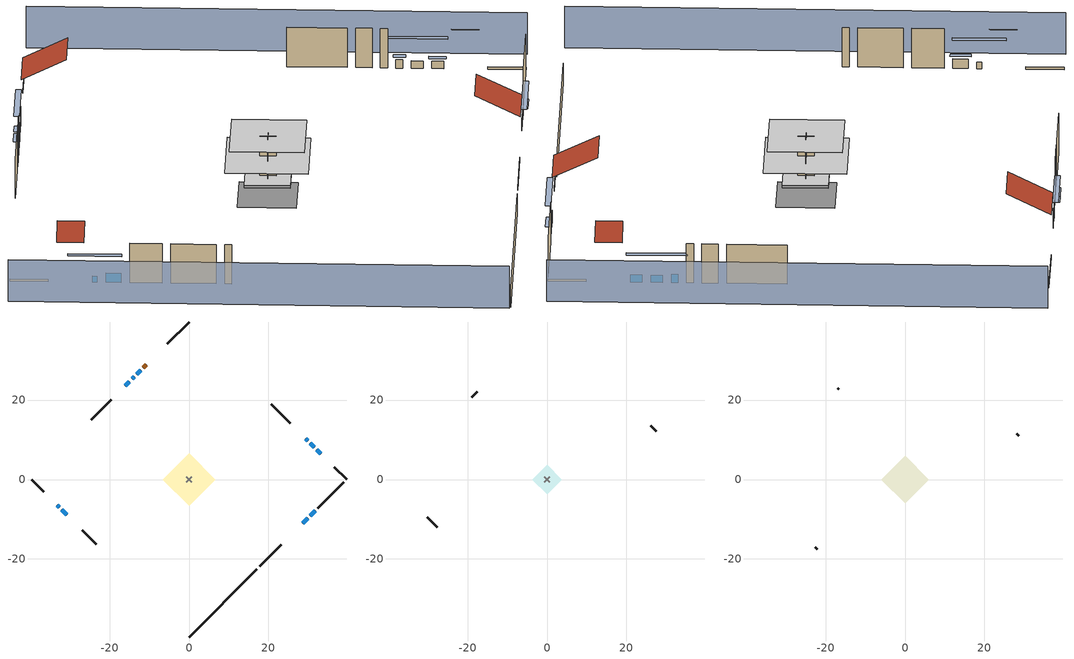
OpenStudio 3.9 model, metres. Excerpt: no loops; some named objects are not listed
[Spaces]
conditioned space 1
 floor to garage 1 (Floor1 construction): -3.66,0 0,3.66 3.66,0 0,-3.66 z0.3
 floor foundation (Slab2 construction): -4.67,0 0,4.67 4.67,0 0,-4.67 z-2.13
 floor adiabatic (AdiabaticFloorConstruction): -6.61,0 0,6.61 6.61,0 0,-6.61 z2.74
 wall outside (Wall3 construction): 32.48,-7.18 39,-0.66 z0.3:5.18
 wall outside (Wall4 construction): -26.92,-12.74 -23.3,-16.36 z0.3:5.18
 wall outside (Wall7 construction): -19.56,20.1 -24.64,15.02 z0.3:5.18
 wall outside (Wall8 construction): 25.52,14.14 20.72,18.94 z0.3:5.18
 wall outside (RimJoist1 construction): 17.77,-21.89 23.29,-16.37 z0.3:0.61
 wall outside (RimJoist2 construction): -39.66,0 -36.6,-3.06 z0.3:0.61
 wall outside (RimJoist3 construction): 0,39.66 -5.52,34.14 z0.3:0.61
 wall outside (RimJoist4 construction): 39.66,0 36.6,3.06 z0.3:0.61
 wall outside (AdiabaticWallConstruction): 28.59,-11.07 29.88,-9.78 / 30.54,-9.12 31.83,-7.83 z0.3:1.52; -33.13,-6.53 -32.72,-6.94 z0.3:1.07; -32.06,-7.6 -30.82,-8.84 z0.3:1.46; -12.13,27.53 -13.11,26.55 / 31.51,8.15 30.56,9.1 / 33.13,6.54 32.17,7.49 z0.3:1.22; -13.77,25.89 -14.34,25.33 z0.3:1.37; -14.99,24.67 -16.06,23.6 z0.3:1.31; 29.9,9.76 29.35,10.31 z0.3:1.34
 wall outside (AdiabaticWallConstruction 1): -10.82,28.84 -11.47,28.19 z0.3:2.34
 wall to garage 1 (Wall5 construction): 0.65,0.65 -0.65,-0.65 z0.3:5.18
 wall to garage 1 (Wall6 construction): -0.65,0.65 0.65,-0.65 z0.3:5.18
 wall foundation (FoundationWall1 construction): 0,-39.66 17.11,-22.55 z-2.13:0.3
 window (WindowConstruction): 28.59,-11.07 29.88,-9.78 z0.3:1.52
 window (WindowConstruction 1): 30.54,-9.12 31.83,-7.83 z0.3:1.52
 window (WindowConstruction 2): -33.13,-6.54 -32.72,-6.94 z0.3:1.07
 window (WindowConstruction 3): -32.06,-7.6 -30.82,-8.84 z0.3:1.46
 window (WindowConstruction 4): -12.13,27.53 -13.11,26.55 z0.3:1.22
 window (WindowConstruction 5): -13.77,25.89 -14.33,25.33 z0.3:1.37
 window (WindowConstruction 6): -14.99,24.67 -16.06,23.6 z0.3:1.31
 window (WindowConstruction 7): 31.51,8.15 30.56,9.1 z0.3:1.22
 window (WindowConstruction 8): 29.9,9.76 29.36,10.31 z0.3:1.34
 window (WindowConstruction 9): 33.13,6.54 32.17,7.49 z0.3:1.22
 door (Door): -10.82,28.84 -11.47,28.19 z0.3:2.34
 ceiling adiabatic (AdiabaticFloorConstruction): 0,-6.61 6.61,0 0,6.61 -6.61,0 z2.74
garage 1
 floor foundation (Slab1 construction): -3.66,0 0,3.66 3.66,0 0,-3.66 z0
 wall outside (Wall1 construction): -30.16,-9.5 -27.58,-12.08 z0.3:5.18
 wall outside (Wall2 construction): -17.61,22.05 -18.91,20.76 z0.3:5.18
 wall outside (Wall12 construction): 27.47,12.19 26.17,13.49 z0.3:5.18
attic - vented 1
 floor to conditioned space 1 (Floor2 construction Reversed): -5.93,0 0,5.93 5.93,0 0,-5.93 z5.18
 wall outside (Wall9 construction): -22.64,-17.02 -22.07,-17.59 z0.3:5.18
 wall outside (Wall10 construction): 28.7,10.96 28.12,11.54 z0.3:5.18
 wall outside (Wall11 construction): -16.71,22.95 -16.96,22.71 z0.3:5.18
 roof outside (Roof1 construction): 27.94,-11.72,5.18 24.37,-8.15,7.71 20.37,-12.15,7.71 23.94,-15.72,5.18
 roof outside (Roof2 construction): -33.78,-5.88,5.18 -31.85,-3.95,6.55 -34.01,-1.78,6.55 -35.94,-3.72,5.18
 roof outside (Roof3 construction): 33.78,5.88,5.18 31.85,3.95,6.55 34.01,1.78,6.55 35.94,3.72,5.18
 roof outside (Roof4 construction): -10.17,29.49,5.18 -6.6,25.92,7.71 -2.6,29.92,7.71 -6.17,33.49,5.18
shading: 42.89,3.23 3.23,42.89 / -42.89,-3.23 -3.23,-42.89 z0:5.18; 31.82,-7.84 26.65,-13.01 27.09,-13.44 32.25,-8.27 z4.27; 32.04,-7.62 30.32,-9.34 30.75,-9.77 32.47,-8.05 z1.83; -30.78,-8.88 -35.06,-4.6 -35.5,-5.03 -31.21,-9.31 z3.81; -30.61,-9.06 -32.28,-7.38 -32.71,-7.81 -31.04,-9.49 z1.77; -15.05,24.61 -10.19,29.47 -10.62,29.9 -15.48,25.04 z3.96; -14.55,25.11 -13.55,26.11 -13.98,26.54 -14.98,25.54 z1.68; -16.27,23.39 -14.78,24.88 -15.21,25.32 -16.7,23.82 z1.62; 28.62,11.04 33.45,6.21 33.88,6.64 29.05,11.47 z3.96; 29.14,10.52 30.12,9.55 30.55,9.98 29.57,10.95 z1.65; 31.95,7.71 33.34,6.32 33.77,6.75 32.39,8.14 z1.52
[Site]
Portland Intl Arpt_OR: Latitude {deg}=45.59; Longitude {deg}=-122.6; Time Zone {hr}=-8; Elevation {m}=33; Terrain=Suburbs; Keep Site Location Information=Yes
[Site:GroundTemperature:Shallow]
10.2558, 8.96328, 8.85977, 9.47314, 11.9355, 14.3863, 16.5111, 17.8571, 17.9714, 16.8767, 14.8061, 12.4304
[Site:WaterMainsTemperature]
Calculation Method=Schedule; Temperature Schedule=mains temperature schedule
[Building]
Building 1
[Material] Roughness=Rough
Name | Thickness {m} | Conductivity {W/m-K} | Density {kg/m3} | Specific Heat {J/kg-K} | Thermal Absorptance | Solar Absorptance | Visible Absorptance
asphalt or fiberglass shingles | 0.00635 | 0.162714 | 1121.4 | 1465.45 | 0.9 | 0.85 | 0.85
roof rigid ins | 0.00281632 | 0.029427 | 32.04 | 1214.23 | 0.9 | 0.7 | 0.7
osb sheathing 0.5 in. | 0.0127 | 0.115458 | 512.64 | 1214.23 | 0.9 | 0.6 | 0.6
wood siding | 0.0254 | 0.102417 | 544.68 | 1172.36 | 0.9 | 0.85 | 0.85
osb sheathing 0.5 in. 1 | 0.0127 | 0.115458 | 512.64 | 1214.23 | 0.9 | 0.7 | 0.7
wall stud and cavity | 0.1397 | 0.727959 | 139.0536 | 1170.24 | 0.9 | 0.6 | 0.6
wall stud and cavity 1 | 0.1397 | 0.550994 | 139.0536 | 1170.24 | 0.9 | 0.7 | 0.7
gypsum board | 0.0127 | 0.160291 | 801 | 837.4 | 0.9 | 0.6 | 0.6
osb sheathing 0.5 in. 2; osb sheathing 0.5 in. 3 | 0.0127 | 0.115458 | 512.64 | 1214.23
wall stud and cavity 2 | 0.1397 | 0.335416 | 139.0536 | 1170.24 | 0.9 | 0.7 | 0.7
rim joist stud and cavity | 0.0508 | 0.178688 | 50.32683 | 1063.81 | 0.9 | 0.6 | 0.6
floor stud and cavity | 0.1397 | 0.923637 | 92.3553 | 1139.71 | 0.9 | 0.7 | 0.7
osb sheathing 0.75 in. | 0.01905 | 0.115458 | 512.64 | 1214.23 | 0.9 | 0.7 | 0.7
floor covering | 0.0127 | 0.0433444 | 54.468 | 1339.84 | 0.9 | 0.6 | 0.6
ceiling stud and cavity | 0.1397 | 0.118061 | 65.682 | 1177.47 | 0.9 | 0.7 | 0.7
concrete 4.0 in. | 0.1016 | 1.803125 | 2242.8 | 837.4 | 0.9 | 0.7 | 0.7
concrete 8.0 in. | 0.2032 | 1.803125 | 2242.8 | 837.4 | 0.9 | 0.7 | 0.7
gypsum board 1 | 0.0127 | 0.160291 | 801 | 837.4 | 0.9 | 0.7 | 0.7
floor covering 1 | 0.0127 | 0.0450781 | 54.468 | 1339.84 | 0.9 | 0.9 | 0.9
wood siding 1; wood siding 2 | 0.0254 | 0.102417 | 544.68 | 1172.36
wall rigid ins; floor rigid ins | 0.512978 | 0.029427 | 32.04 | 1214.23 | 0.9 | 0.7 | 0.7
wall stud and cavity 3 | 0.0889 | 0.380278 | 52.3479 | 1209.89 | 0.9 | 0.7 | 0.7
door material | 0.04445 | 0.0612267 | 512.64 | 1214.23 | 0.9 | 0.7 | 0.7
floor stud and cavity 1 | 0.1397 | 1.75129 | 37.0049 | 1207.88 | 0.9 | 0.7 | 0.7
wall stud and cavity 4 | 0.0889 | 0.391764 | 83.0341 | 1211.67 | 0.9 | 0.7 | 0.7
furniture material conditioned space 1; furniture material garage 1 | 0.1524 | 0.115458 | 640.8 | 1214.23 | 0.9 | 0.6 | 0.6
[Construction]
Roof1 construction; Roof2 construction; Roof3 construction; Roof4 construction: asphalt or fiberglass shingles, roof rigid ins, osb sheathing 0.5 in.
Wall1 construction; Wall2 construction: wood siding, osb sheathing 0.5 in. 1, wall stud and cavity
Wall3 construction; Wall4 construction: wood siding, osb sheathing 0.5 in. 1, wall stud and cavity 1, gypsum board
Wall5 construction: osb sheathing 0.5 in. 2, wall stud and cavity 2, gypsum board
Wall6 construction: osb sheathing 0.5 in. 3, wall stud and cavity 2, gypsum board
Wall7 construction; Wall8 construction: wood siding, osb sheathing 0.5 in. 3, wall stud and cavity 1, gypsum board
Wall9 construction; Wall10 construction; Wall11 construction; Wall12 construction: wood siding, osb sheathing 0.5 in. 3, wall stud and cavity
RimJoist1 construction; RimJoist2 construction; RimJoist3 construction; RimJoist4 construction: wood siding, rim joist stud and cavity
Floor1 construction: floor stud and cavity, osb sheathing 0.75 in., floor covering
Floor2 construction Reversed: gypsum board, ceiling stud and cavity
Slab1 construction: concrete 4.0 in.
FoundationWall1 construction: concrete 8.0 in., gypsum board 1
Slab2 construction: concrete 4.0 in., floor covering 1
WindowConstruction; WindowConstruction 1; WindowConstruction 2; WindowConstruction 3; WindowConstruction 4; WindowConstruction 5; WindowConstruction 6; WindowConstruction 7; WindowConstruction 8; WindowConstruction 9: WindowMaterial
AdiabaticWallConstruction: wood siding 1, wall rigid ins, wall stud and cavity 3, gypsum board
Door: door material
AdiabaticWallConstruction 1: wood siding 2, wall rigid ins, wall stud and cavity 3, gypsum board
AdiabaticFloorConstruction: floor stud and cavity 1, floor rigid ins, osb sheathing 0.75 in., floor covering
PartitionWallConstruction: gypsum board, wall stud and cavity 4, gypsum board
furniture construction conditioned space 1: furniture material conditioned space 1
furniture construction garage 1: furniture material garage 1
[WindowMaterial:SimpleGlazingSystem]
WindowMaterial: U-Factor {W/m2-K}=2.78222; Solar Heat Gain Coefficient=0.56
[ThermalZone] Multiplier=1; Use Ideal Air Loads=No
Name | Volume {m3} | Thermostat
conditioned space | 384.656 | conditioned space temperature setpoint
attic - vented | 44.0466
garage | 65.242
[Sizing:Zone] Zone Cooling Design Supply Air Temperature Input Method=SupplyAirTemperature; Zone Cooling Design Supply Air Temperature {C}=14; Zone Cooling Design Supply Air Temperature Difference {deltaC}=11.11; Zone Heating Design Supply Air Temperature Input Method=SupplyAirTemperature; Zone Heating Design Supply Air Temperature {C}=40; Zone Heating Design Supply Air Temperature Difference {deltaC}=11.11; Zone Cooling Design Supply Air Humidity Ratio {kg-H2O/kg-air}=0.0085; Zone Heating Design Supply Air Humidity Ratio {kg-H2O/kg-air}=0.008; Cooling Design Air Flow Method=DesignDay; Heating Design Air Flow Method=DesignDay; Account for Dedicated Outdoor Air System=No; Dedicated Outdoor Air System Control Strategy=NeutralSupplyAir; Dedicated Outdoor Air Low Setpoint Temperature for Design {C}=autosize; Dedicated Outdoor Air High Setpoint Temperature for Design {C}=autosize; Zone Load Sizing Method=Sensible Load Only No Latent Load; Zone Latent Cooling Design Supply Air Humidity Ratio Input Method=HumidityRatioDifference; Zone Cooling Design Supply Air Humidity Ratio Difference {kgWater/kgDryAir}=0.005; Zone Latent Heating Design Supply Air Humidity Ratio Input Method=HumidityRatioDifference; Zone Humidification Design Supply Air Humidity Ratio Difference {kgWater/kgDryAir}=0.005; Sizing Option=Coincident
attic - vented; garage
[Space]
Name | Thermal Zone | Volume {m3}
conditioned space 1 | conditioned space | 384.656
attic - vented 1 | attic - vented | 44.0466
garage 1 | garage | 65.242
[ThermostatSetpoint:DualSetpoint]
conditioned space temperature setpoint: Heating Setpoint Temperature Schedule=heating setpoint; Cooling Setpoint Temperature Schedule=cooling setpoint; Temperature Difference Between Cutout And Setpoint {deltaC}=0
[Foundation:Kiva] Wall Depth Below Slab {m}=0.2032
Name | Initial Indoor Air Temperature {C} | Wall Height Above Grade {m}
Foundation Kiva 1 | 13.4258 | 0.1016
Foundation Kiva 2 | 20.5556 | 0.3048
[Foundation:Kiva:Settings]
Soil Conductivity {W/m-K}=1.9041; Soil Density {kg/m3}=1842.3; Soil Specific Heat {J/kg-K}=418.7; Ground Solar Absorptivity=0.9; Ground Thermal Absorptivity=0.9; Ground Surface Roughness {m}=0.03; Far-Field Width {m}=40; Deep-Ground Boundary Condition=ZeroFlux; Deep-Ground Depth {m}=40; Minimum Cell Dimension {m}=0.2; Maximum Cell Growth Coefficient=3; Simulation Timestep=Timestep
[SurfaceProperty:ExposedFoundationPerimeter] Exposed Perimeter Calculation Method=TotalExposedPerimeter
Name | Total Exposed Perimeter {m}
Slab1 | 14.6304
Slab2 | 24.20112
[SurfaceProperty:IncidentSolarMultiplier] Incident Solar Multiplier=1; Incident Solar Multiplier Schedule=trans schedule winter=0.85 summer=0.7
Window1; Window2; Window3; Window4; Window5; Window6; Window7; Window8; Window9; Window10
[InternalMass:Definition] Design Level Calculation Method=SurfaceArea
Name | Construction | Surface Area {m2}
partition wall mass | PartitionWallConstruction | 157.749
furniture mass conditioned space 1 | furniture construction conditioned space 1 | 63.09974
furniture mass garage 1 | furniture construction garage 1 | 2.67561
[InternalMass] Multiplier=1
Name | Internal Mass Definition | Space or SpaceType
partition wall mass | partition wall mass | conditioned space 1
furniture mass conditioned space 1 | furniture mass conditioned space 1 | conditioned space 1
furniture mass garage 1 | furniture mass garage 1 | garage 1
[Fan:SystemModel]
central ac and furnace supply fan: Availability Schedule=Always On Discrete; Design Maximum Air Flow Rate {m3/s}=0.496489; Speed Control Method=Discrete; Electric Power Minimum Flow Rate Fraction=0.2; Design Pressure Rise {Pa}=500; Motor Efficiency=1; Motor In Air Stream Fraction=1; Design Electric Power Consumption {W}=autosize; Design Power Sizing Method=PowerPerFlow; Electric Power Per Unit Flow Rate {W/(m3/s)}=794.58; Electric Power Per Unit Flow Rate Per Unit Pressure {W-s/m3-Pa}=1.66667; Fan Total Efficiency=0.7; Motor Loss Radiative Fraction=0; Speed Flow Fraction 1=0.85076; Speed Electric Power Fraction 1=0.61577; Speed Flow Fraction 2=1; Speed Electric Power Fraction 2=1
[EnergyManagementSystem:Sensor]
Name | Output Variable or Output Meter Index Key | Output Variable or Output Meter
central_ac_and_furnace_supply_fan_s; central_ac_and_furnace_supply_fan_s_1 | central ac and furnace supply fan | Fan Electricity Energy
water_heater_T_set | water heater setpoint | Schedule Value
fridge_tin_s_1 | garage | Zone Mean Air Temperature
out_pb_s |  | Site Outdoor Air Barometric Pressure
out_wt_s |  | Site Outdoor Air Humidity Ratio
site_vw_s |  | Site Wind Speed
cool_season | cooling season schedule | Schedule Value
central_ac_and_furnace_airloop_Fan_RTF_s | central ac and furnace supply fan | Fan Runtime Fraction Speed 1
central_ac_and_furnace_airloop_Fan_RTF_s_1 | central ac and furnace supply fan | Fan Runtime Fraction Speed 2
natural_vent_s | natural vent schedule | Schedule Value
htg_sp_s | heating setpoint | Schedule Value
clg_sp_s | cooling setpoint | Schedule Value
mech_vent_range_fan_0_sch_s | mech vent range fan 0 schedule | Schedule Value
mech_vent_bath_fan_0_sch_s | mech vent bath fan 0 schedule | Schedule Value
clothes_dryer_exhaust_0_sch_s | clothes_dryer | Schedule Value
htg_load_cond |  | Heating:EnergyTransfer:Zone:CONDITIONED SPACE
clg_load_cond |  | Cooling:EnergyTransfer:Zone:CONDITIONED SPACE
s_conv | Floor1 | Surface Inside Face Convection Heat Gain Energy
s_ig | Floor1 | Surface Inside Face Internal Gains Radiation Heat Gain Energy
s_sol | Floor1 | Surface Inside Face Solar Radiation Heat Gain Energy
s_lgt | Floor1 | Surface Inside Face Lights Radiation Heat Gain Energy
s_surf | Floor1 | Surface Inside Face Net Surface Thermal Radiation Heat Gain Energy
s_conv_1 | Floor2 | Surface Inside Face Convection Heat Gain Energy
s_ig_1 | Floor2 | Surface Inside Face Internal Gains Radiation Heat Gain Energy
s_sol_1 | Floor2 | Surface Inside Face Solar Radiation Heat Gain Energy
s_lgt_1 | Floor2 | Surface Inside Face Lights Radiation Heat Gain Energy
s_surf_1 | Floor2 | Surface Inside Face Net Surface Thermal Radiation Heat Gain Energy
s_conv_2 | FoundationWall1 | Surface Inside Face Convection Heat Gain Energy
s_ig_2 | FoundationWall1 | Surface Inside Face Internal Gains Radiation Heat Gain Energy
s_sol_2 | FoundationWall1 | Surface Inside Face Solar Radiation Heat Gain Energy
s_lgt_2 | FoundationWall1 | Surface Inside Face Lights Radiation Heat Gain Energy
s_surf_2 | FoundationWall1 | Surface Inside Face Net Surface Thermal Radiation Heat Gain Energy
s_conv_3 | inferred conditioned ceiling | Surface Inside Face Convection Heat Gain Energy
s_ig_3 | inferred conditioned ceiling | Surface Inside Face Internal Gains Radiation Heat Gain Energy
s_sol_3 | inferred conditioned ceiling | Surface Inside Face Solar Radiation Heat Gain Energy
s_lgt_3 | inferred conditioned ceiling | Surface Inside Face Lights Radiation Heat Gain Energy
s_surf_3 | inferred conditioned ceiling | Surface Inside Face Net Surface Thermal Radiation Heat Gain Energy
s_conv_4 | inferred conditioned floor | Surface Inside Face Convection Heat Gain Energy
s_ig_4 | inferred conditioned floor | Surface Inside Face Internal Gains Radiation Heat Gain Energy
s_sol_4 | inferred conditioned floor | Surface Inside Face Solar Radiation Heat Gain Energy
s_lgt_4 | inferred conditioned floor | Surface Inside Face Lights Radiation Heat Gain Energy
s_surf_4 | inferred conditioned floor | Surface Inside Face Net Surface Thermal Radiation Heat Gain Energy
s_conv_5 | RimJoist1 | Surface Inside Face Convection Heat Gain Energy
s_ig_5 | RimJoist1 | Surface Inside Face Internal Gains Radiation Heat Gain Energy
s_sol_5 | RimJoist1 | Surface Inside Face Solar Radiation Heat Gain Energy
s_lgt_5 | RimJoist1 | Surface Inside Face Lights Radiation Heat Gain Energy
s_surf_5 | RimJoist1 | Surface Inside Face Net Surface Thermal Radiation Heat Gain Energy
s_conv_6 | RimJoist2 | Surface Inside Face Convection Heat Gain Energy
s_ig_6 | RimJoist2 | Surface Inside Face Internal Gains Radiation Heat Gain Energy
s_sol_6 | RimJoist2 | Surface Inside Face Solar Radiation Heat Gain Energy
s_lgt_6 | RimJoist2 | Surface Inside Face Lights Radiation Heat Gain Energy
s_surf_6 | RimJoist2 | Surface Inside Face Net Surface Thermal Radiation Heat Gain Energy
s_conv_7 | RimJoist3 | Surface Inside Face Convection Heat Gain Energy
s_ig_7 | RimJoist3 | Surface Inside Face Internal Gains Radiation Heat Gain Energy
s_sol_7 | RimJoist3 | Surface Inside Face Solar Radiation Heat Gain Energy
s_lgt_7 | RimJoist3 | Surface Inside Face Lights Radiation Heat Gain Energy
s_surf_7 | RimJoist3 | Surface Inside Face Net Surface Thermal Radiation Heat Gain Energy
s_conv_8 | RimJoist4 | Surface Inside Face Convection Heat Gain Energy
s_ig_8 | RimJoist4 | Surface Inside Face Internal Gains Radiation Heat Gain Energy
s_sol_8 | RimJoist4 | Surface Inside Face Solar Radiation Heat Gain Energy
s_lgt_8 | RimJoist4 | Surface Inside Face Lights Radiation Heat Gain Energy
s_surf_8 | RimJoist4 | Surface Inside Face Net Surface Thermal Radiation Heat Gain Energy
s_conv_9 | Slab2 | Surface Inside Face Convection Heat Gain Energy
s_ig_9 | Slab2 | Surface Inside Face Internal Gains Radiation Heat Gain Energy
s_sol_9 | Slab2 | Surface Inside Face Solar Radiation Heat Gain Energy
s_lgt_9 | Slab2 | Surface Inside Face Lights Radiation Heat Gain Energy
s_surf_9 | Slab2 | Surface Inside Face Net Surface Thermal Radiation Heat Gain Energy
ss_sol | Door1 | Surface Inside Face Solar Radiation Heat Gain Energy
ss_lgt | Door1 | Surface Inside Face Lights Radiation Heat Gain Energy
ss_conv | Door1 | Surface Inside Face Convection Heat Gain Energy
ss_ig | Door1 | Surface Inside Face Internal Gains Radiation Heat Gain Energy
ss_surf | Door1 | Surface Inside Face Net Surface Thermal Radiation Heat Gain Energy
ss_conv_1 | Window1 | Surface Inside Face Convection Heat Gain Energy
ss_ig_1 | Window1 | Surface Inside Face Internal Gains Radiation Heat Gain Energy
ss_surf_1 | Window1 | Surface Inside Face Net Surface Thermal Radiation Heat Gain Energy
ss_trans_in | Window1 | Surface Window Transmitted Solar Radiation Rate
ss_back_out | Window1 | Surface Window Shortwave from Zone Back Out Window Heat Transfer Rate
ss_trans_out | Window1 | Surface Inside Face Initial Transmitted Diffuse Transmitted Out Window Solar Radiation Rate
ss_conv_2 | Window10 | Surface Inside Face Convection Heat Gain Energy
ss_ig_2 | Window10 | Surface Inside Face Internal Gains Radiation Heat Gain Energy
ss_surf_2 | Window10 | Surface Inside Face Net Surface Thermal Radiation Heat Gain Energy
ss_trans_in_1 | Window10 | Surface Window Transmitted Solar Radiation Rate
ss_back_out_1 | Window10 | Surface Window Shortwave from Zone Back Out Window Heat Transfer Rate
ss_trans_out_1 | Window10 | Surface Inside Face Initial Transmitted Diffuse Transmitted Out Window Solar Radiation Rate
ss_conv_3 | Window2 | Surface Inside Face Convection Heat Gain Energy
ss_ig_3 | Window2 | Surface Inside Face Internal Gains Radiation Heat Gain Energy
ss_surf_3 | Window2 | Surface Inside Face Net Surface Thermal Radiation Heat Gain Energy
ss_trans_in_2 | Window2 | Surface Window Transmitted Solar Radiation Rate
ss_back_out_2 | Window2 | Surface Window Shortwave from Zone Back Out Window Heat Transfer Rate
ss_trans_out_2 | Window2 | Surface Inside Face Initial Transmitted Diffuse Transmitted Out Window Solar Radiation Rate
ss_conv_4 | Window3 | Surface Inside Face Convection Heat Gain Energy
ss_ig_4 | Window3 | Surface Inside Face Internal Gains Radiation Heat Gain Energy
ss_surf_4 | Window3 | Surface Inside Face Net Surface Thermal Radiation Heat Gain Energy
ss_trans_in_3 | Window3 | Surface Window Transmitted Solar Radiation Rate
ss_back_out_3 | Window3 | Surface Window Shortwave from Zone Back Out Window Heat Transfer Rate
ss_trans_out_3 | Window3 | Surface Inside Face Initial Transmitted Diffuse Transmitted Out Window Solar Radiation Rate
ss_conv_5 | Window4 | Surface Inside Face Convection Heat Gain Energy
ss_ig_5 | Window4 | Surface Inside Face Internal Gains Radiation Heat Gain Energy
ss_surf_5 | Window4 | Surface Inside Face Net Surface Thermal Radiation Heat Gain Energy
ss_trans_in_4 | Window4 | Surface Window Transmitted Solar Radiation Rate
ss_back_out_4 | Window4 | Surface Window Shortwave from Zone Back Out Window Heat Transfer Rate
ss_trans_out_4 | Window4 | Surface Inside Face Initial Transmitted Diffuse Transmitted Out Window Solar Radiation Rate
ss_conv_6 | Window5 | Surface Inside Face Convection Heat Gain Energy
ss_ig_6 | Window5 | Surface Inside Face Internal Gains Radiation Heat Gain Energy
ss_surf_6 | Window5 | Surface Inside Face Net Surface Thermal Radiation Heat Gain Energy
ss_trans_in_5 | Window5 | Surface Window Transmitted Solar Radiation Rate
ss_back_out_5 | Window5 | Surface Window Shortwave from Zone Back Out Window Heat Transfer Rate
ss_trans_out_5 | Window5 | Surface Inside Face Initial Transmitted Diffuse Transmitted Out Window Solar Radiation Rate
ss_conv_7 | Window6 | Surface Inside Face Convection Heat Gain Energy
ss_ig_7 | Window6 | Surface Inside Face Internal Gains Radiation Heat Gain Energy
ss_surf_7 | Window6 | Surface Inside Face Net Surface Thermal Radiation Heat Gain Energy
ss_trans_in_6 | Window6 | Surface Window Transmitted Solar Radiation Rate
ss_back_out_6 | Window6 | Surface Window Shortwave from Zone Back Out Window Heat Transfer Rate
ss_trans_out_6 | Window6 | Surface Inside Face Initial Transmitted Diffuse Transmitted Out Window Solar Radiation Rate
ss_conv_8 | Window7 | Surface Inside Face Convection Heat Gain Energy
ss_ig_8 | Window7 | Surface Inside Face Internal Gains Radiation Heat Gain Energy
ss_surf_8 | Window7 | Surface Inside Face Net Surface Thermal Radiation Heat Gain Energy
ss_trans_in_7 | Window7 | Surface Window Transmitted Solar Radiation Rate
ss_back_out_7 | Window7 | Surface Window Shortwave from Zone Back Out Window Heat Transfer Rate
ss_trans_out_7 | Window7 | Surface Inside Face Initial Transmitted Diffuse Transmitted Out Window Solar Radiation Rate
ss_conv_9 | Window8 | Surface Inside Face Convection Heat Gain Energy
ss_ig_9 | Window8 | Surface Inside Face Internal Gains Radiation Heat Gain Energy
ss_surf_9 | Window8 | Surface Inside Face Net Surface Thermal Radiation Heat Gain Energy
ss_trans_in_8 | Window8 | Surface Window Transmitted Solar Radiation Rate
ss_back_out_8 | Window8 | Surface Window Shortwave from Zone Back Out Window Heat Transfer Rate
ss_trans_out_8 | Window8 | Surface Inside Face Initial Transmitted Diffuse Transmitted Out Window Solar Radiation Rate
ss_conv_10 | Window9 | Surface Inside Face Convection Heat Gain Energy
ss_ig_10 | Window9 | Surface Inside Face Internal Gains Radiation Heat Gain Energy
ss_surf_10 | Window9 | Surface Inside Face Net Surface Thermal Radiation Heat Gain Energy
ss_trans_in_9 | Window9 | Surface Window Transmitted Solar Radiation Rate
ss_back_out_9 | Window9 | Surface Window Shortwave from Zone Back Out Window Heat Transfer Rate
ss_trans_out_9 | Window9 | Surface Inside Face Initial Transmitted Diffuse Transmitted Out Window Solar Radiation Rate
s_conv_10 | Wall3 | Surface Inside Face Convection Heat Gain Energy
s_ig_10 | Wall3 | Surface Inside Face Internal Gains Radiation Heat Gain Energy
s_sol_10 | Wall3 | Surface Inside Face Solar Radiation Heat Gain Energy
s_lgt_10 | Wall3 | Surface Inside Face Lights Radiation Heat Gain Energy
s_surf_10 | Wall3 | Surface Inside Face Net Surface Thermal Radiation Heat Gain Energy
s_conv_11 | Wall4 | Surface Inside Face Convection Heat Gain Energy
s_ig_11 | Wall4 | Surface Inside Face Internal Gains Radiation Heat Gain Energy
s_sol_11 | Wall4 | Surface Inside Face Solar Radiation Heat Gain Energy
s_lgt_11 | Wall4 | Surface Inside Face Lights Radiation Heat Gain Energy
s_surf_11 | Wall4 | Surface Inside Face Net Surface Thermal Radiation Heat Gain Energy
s_conv_12 | Wall5 | Surface Inside Face Convection Heat Gain Energy
s_ig_12 | Wall5 | Surface Inside Face Internal Gains Radiation Heat Gain Energy
s_sol_12 | Wall5 | Surface Inside Face Solar Radiation Heat Gain Energy
s_lgt_12 | Wall5 | Surface Inside Face Lights Radiation Heat Gain Energy
s_surf_12 | Wall5 | Surface Inside Face Net Surface Thermal Radiation Heat Gain Energy
s_conv_13 | Wall6 | Surface Inside Face Convection Heat Gain Energy
s_ig_13 | Wall6 | Surface Inside Face Internal Gains Radiation Heat Gain Energy
s_sol_13 | Wall6 | Surface Inside Face Solar Radiation Heat Gain Energy
s_lgt_13 | Wall6 | Surface Inside Face Lights Radiation Heat Gain Energy
s_surf_13 | Wall6 | Surface Inside Face Net Surface Thermal Radiation Heat Gain Energy
s_conv_14 | Wall7 | Surface Inside Face Convection Heat Gain Energy
s_ig_14 | Wall7 | Surface Inside Face Internal Gains Radiation Heat Gain Energy
s_sol_14 | Wall7 | Surface Inside Face Solar Radiation Heat Gain Energy
s_lgt_14 | Wall7 | Surface Inside Face Lights Radiation Heat Gain Energy
s_surf_14 | Wall7 | Surface Inside Face Net Surface Thermal Radiation Heat Gain Energy
s_conv_15 | Wall8 | Surface Inside Face Convection Heat Gain Energy
s_ig_15 | Wall8 | Surface Inside Face Internal Gains Radiation Heat Gain Energy
s_sol_15 | Wall8 | Surface Inside Face Solar Radiation Heat Gain Energy
s_lgt_15 | Wall8 | Surface Inside Face Lights Radiation Heat Gain Energy
s_surf_15 | Wall8 | Surface Inside Face Net Surface Thermal Radiation Heat Gain Energy
im_conv | furniture mass conditioned space 1 | Surface Inside Face Convection Heat Gain Energy
im_ig | furniture mass conditioned space 1 | Surface Inside Face Internal Gains Radiation Heat Gain Energy
im_sol | furniture mass conditioned space 1 | Surface Inside Face Solar Radiation Heat Gain Energy
im_lgt | furniture mass conditioned space 1 | Surface Inside Face Lights Radiation Heat Gain Energy
im_surf | furniture mass conditioned space 1 | Surface Inside Face Net Surface Thermal Radiation Heat Gain Energy
im_conv_1 | partition wall mass | Surface Inside Face Convection Heat Gain Energy
im_ig_1 | partition wall mass | Surface Inside Face Internal Gains Radiation Heat Gain Energy
im_sol_1 | partition wall mass | Surface Inside Face Solar Radiation Heat Gain Energy
im_lgt_1 | partition wall mass | Surface Inside Face Lights Radiation Heat Gain Energy
im_surf_1 | partition wall mass | Surface Inside Face Net Surface Thermal Radiation Heat Gain Energy
airflow_gain | infil flow | Infiltration Sensible Heat Gain Energy
airflow_loss | infil flow | Infiltration Sensible Heat Loss Energy
airflow_gain_1 | natural vent flow | Infiltration Sensible Heat Gain Energy
airflow_loss_1 | natural vent flow | Infiltration Sensible Heat Loss Energy
airflow_gain_2 | whole house fan flow | Infiltration Sensible Heat Gain Energy
airflow_loss_2 | whole house fan flow | Infiltration Sensible Heat Loss Energy
mv_conv | mech vent bath fan 0 | Electric Equipment Convective Heating Energy
mv_rad | mech vent bath fan 0 | Electric Equipment Radiant Heating Energy
mv_conv_1 | mech vent house fan | Electric Equipment Convective Heating Energy
mv_rad_1 | mech vent house fan | Electric Equipment Radiant Heating Energy
mv_conv_2 | mech vent house fan cfis | Electric Equipment Convective Heating Energy
mv_rad_2 | mech vent house fan cfis | Electric Equipment Radiant Heating Energy
mv_conv_3 | mech vent range fan 0 | Electric Equipment Convective Heating Energy
mv_rad_3 | mech vent range fan 0 | Electric Equipment Radiant Heating Energy
mv_conv_4 | mech vent house fan latent load | Other Equipment Convective Heating Energy
mv_rad_4 | mech vent house fan latent load | Other Equipment Radiant Heating Energy
mv_conv_5 | mech vent house fan sensible load | Other Equipment Convective Heating Energy
mv_rad_5 | mech vent house fan sensible load | Other Equipment Radiant Heating Energy
ig_lgt_conv | interior lighting | Lights Convective Heating Energy
ig_lgt_rad | interior lighting | Lights Radiant Heating Energy
ig_lgt_vis | interior lighting | Lights Visible Radiation Heating Energy
ig_ee_conv | ceiling fan | Electric Equipment Convective Heating Energy
ig_ee_rad | ceiling fan | Electric Equipment Radiant Heating Energy
ig_ee_conv_1 | clothes dryer | Electric Equipment Convective Heating Energy
ig_ee_rad_1 | clothes dryer | Electric Equipment Radiant Heating Energy
ig_ee_conv_2 | clothes washer | Electric Equipment Convective Heating Energy
ig_ee_rad_2 | clothes washer | Electric Equipment Radiant Heating Energy
ig_ee_conv_3 | cooking range | Electric Equipment Convective Heating Energy
ig_ee_rad_3 | cooking range | Electric Equipment Radiant Heating Energy
ig_ee_conv_4 | dishwasher | Electric Equipment Convective Heating Energy
ig_ee_rad_4 | dishwasher | Electric Equipment Radiant Heating Energy
ig_ee_conv_5 | fridge | Electric Equipment Convective Heating Energy
ig_ee_rad_5 | fridge | Electric Equipment Radiant Heating Energy
ig_ee_conv_6 | misc plug loads | Electric Equipment Convective Heating Energy
[ElectricEquipment:Definition] Design Level Calculation Method=EquipmentLevel
Name | Design Level {W} | Fraction Latent | Fraction Radiant | Fraction Lost
ceiling fan | 19.5836 | 0 | 0.558 | 0
clothes washer | 202.971 | 0.03 | 0.162 | 0.7
clothes dryer | 2129 | 0.015 | 0.081 | 0.85
dishwasher | 203.073 | 0.3 | 0.18 | 0.4
fridge | 43.7215 | 0 | 0.6 | 0
fridge 2 | 239.242 | 0 | 0.6 | 0
freezer | 194.914 | 0 | 0.6 | 0
cooking range | 65.0554 | 0.16 | 0.384 | 0.2
misc tv | 417.969 | 0 | 0.6 | 0
misc plug loads | 355.693 | 0.021 | 0.558 | 0.049
whole house fan; mech vent house fan | 0 | 0 | 0 | 1
mech vent house fan cfis | 0 | 0 | 0 | 0
mech vent range fan 0; mech vent bath fan 0 | 30 | 0 | 0 | 1
[ElectricEquipment]
Name | Electric Equipment Definition | Space or SpaceType | Schedule
ceiling fan | ceiling fan | conditioned space 1 | ceiling_fan
clothes washer | clothes washer | conditioned space 1 | clothes_washer
clothes dryer | clothes dryer | conditioned space 1 | clothes_dryer
dishwasher | dishwasher | conditioned space 1 | dishwasher
fridge | fridge | conditioned space 1 | fridge schedule
fridge 1 | fridge 2 | garage 1 | fridge schedule 1
freezer | freezer | garage 1 | freezer schedule
cooking range | cooking range | conditioned space 1 | cooking_range
misc tv | misc tv | conditioned space 1 | plug_loads_tv
misc plug loads | misc plug loads | conditioned space 1 | plug_loads_other
whole house fan | whole house fan | conditioned space 1 | Always On Discrete
mech vent house fan | mech vent house fan | conditioned space 1 | mech vent house fan schedule
mech vent house fan cfis | mech vent house fan cfis | conditioned space 1 | mech vent house fan cfis schedule
mech vent range fan 0 | mech vent range fan 0 | conditioned space 1 | mech vent range fan 0 schedule
mech vent bath fan 0 | mech vent bath fan 0 | conditioned space 1 | mech vent bath fan 0 schedule
[EnergyManagementSystem:Actuator] Zone or Space=conditioned space 1
Name | Actuated Component | Actuated Component Type | Actuated Component Control Type
water_heater_sens_act | water heater sens | OtherEquipment | Power Level
water_heater_lat_act | water heater lat | OtherEquipment | Power Level
water_heater_hpwh_ec_adj_act | water heater energy adjustment1 | OtherEquipment | Power Level
whole_house_fan_act | whole house fan | ElectricEquipment | Electricity Rate
mech_vent_house_fan_cfis_act | mech vent house fan cfis | ElectricEquipment | Electricity Rate
mech_vent_house_fan_sensible_load_act | mech vent house fan sensible load | OtherEquipment | Power Level
mech_vent_house_fan_latent_load_act | mech vent house fan latent load | OtherEquipment | Power Level
[OtherEquipment:Definition] Design Level Calculation Method=EquipmentLevel
Name | Design Level {W} | Fraction Latent | Fraction Radiant | Fraction Lost
water heater sens; mech vent house fan sensible load | 0 | 0 | 0 | 0
water heater lat; mech vent house fan latent load | 0 | 1 | 0 | 0
water heater energy adjustment1 | 0.01 | 0 | 0 | 1
clothes dryer 2 | 0 | 0.015 | 0.081 | 0.85
cooking range 2 | 1906.59 | 0.16 | 0.384 | 0.2
general water use sensible | -61.6891 | 0 | 0.6 | 0
general water use latent | 62.594 | 1 | 0 | 0
[OtherEquipment] Space or SpaceType=conditioned space 1
Name | Other Equipment Definition | Schedule | Fuel Type
water heater sens | water heater sens | Always On Discrete
water heater lat | water heater lat | Always On Discrete
water heater energy adjustment1 | water heater energy adjustment1 | Always On Discrete | Electricity
clothes dryer 1 | clothes dryer 2 | clothes_dryer | Electricity
cooking range 1 | cooking range 2 | cooking_range | NaturalGas
general water use sensible | general water use sensible | general water use schedule
general water use latent | general water use latent | general water use schedule
mech vent house fan sensible load | mech vent house fan sensible load | Always On Discrete
mech vent house fan latent load | mech vent house fan latent load | Always On Discrete
[WaterUse:Equipment:Definition]
Name | Peak Flow Rate {m3/s}
clothes washer | 1.83276e-06
dishwasher | 3.8918e-06
[Lights:Definition] Design Level Calculation Method=LightingLevel; Fraction Radiant=0.6; Fraction Visible=0.2; Return Air Fraction=0
Name | Lighting Level {W}
interior lighting | 204.913
garage lighting | 7.18382
[Lights] Fraction Replaceable=1
Name | Lights Definition | Space or SpaceType | Schedule
interior lighting | interior lighting | conditioned space 1 | lighting_interior
garage lighting | garage lighting | garage 1 | lighting_garage
[Exterior:Lights:Definition]
exterior lighting: Design Level {W}=7.09205
[Exterior:Lights]
exterior lighting: Exterior Lights Definition=exterior lighting; Schedule=exterior lighting schedule
[People:Definition]
occupants: Number of People Calculation Method=People; Number of People {people}=3; Fraction Radiant=0.314171; Sensible Heat Fraction=0.56303; Carbon Dioxide Generation Rate {m3/s-W}=0; Enable ASHRAE 55 Comfort Warnings=No; Mean Radiant Temperature Calculation Type=EnclosureAveraged
[People]
occupants: People Definition=occupants; Space or SpaceType=conditioned space 1; Number of People Schedule=occupants; Activity Level Schedule=occupants activity schedule; Multiplier=1
[SpaceInfiltration:DesignFlowRate] Space or SpaceType=conditioned space 1; Schedule=Always On Discrete; Design Flow Rate Calculation Method=Flow/Space; Design Flow Rate {m3/s}=0
natural vent flow; whole house fan flow; infil flow
[ZoneMixing]
whole house fan mix: Zone or Space=attic - vented; Schedule=Always On Continuous; Design Flow Rate Calculation Method=Flow/Zone; Design Flow Rate {m3/s}=0; Source Zone or Space=conditioned space
[SpaceInfiltration:EffectiveLeakageArea] Schedule=Always On Discrete
Name | Space or SpaceType | Effective Air Leakage Area {cm2} | Stack Coefficient | Wind Coefficient
infil garage 1 | garage 1 | 271.837 | 0.000129147 | 4.64657e-05
infil attic - vented 1 | attic - vented 1 | 2347.12 | 0.000130484 | 4.15787e-05
[Schedule:Ruleset]
Name | Default Day Schedule
heating setpoint | heating setpoint default day
cooling setpoint | cooling setpoint default day
trans schedule winter=0.85 summer=0.7 | trans schedule winter=0.85 summer=0.7 default day
freezer schedule | freezer schedule default day
exterior lighting schedule | exterior lighting schedule default day
general water use schedule | general water use schedule default day
mech vent range fan 0 schedule | mech vent range fan 0 schedule default day
mech vent bath fan 0 schedule | mech vent bath fan 0 schedule default day
[Schedule:Day]
heating setpoint default day; cooling setpoint default day; trans schedule winter=0.85 summer=0.7 default day; freezer schedule default day; exterior lighting schedule default day; general water use schedule default day; mech vent range fan 0 schedule default day; mech vent bath fan 0 schedule default day: 24, 0, 0
heating setpoint day: 2, 0, 20.5556, 11, 0, 17.7778, 24, 0, 20.5556
cooling setpoint day: 2, 0, 20.5556, 11, 0, 20, 24, 0, 20.5556
trans schedule winter=0.85 summer=0.7 day; trans schedule winter=0.85 summer=0.7 day 2: 24, 0, 0.85
trans schedule winter=0.85 summer=0.7 day 1: 24, 0, 0.7
freezer schedule day; freezer schedule day 6: 1, 0, 0.610949, 2, 0, 0.595675, 3, 0, 0.580401, 4, 0, 0.565128, 6, 0, 0.549854, 7, 0, 0.580401, 8, 0, 0.610949, 10, 0, 0.626223, 12, 0, 0.610949, 15, 0, 0.641496, 16, 0, 0.626223, 17, 0, 0.672044, 18, 0, 0.733139, 19, 0, 0.763686, 20, 0, 0.733139, 21, 0, 0.717865, 22, 0, 0.702591, 23, 0, 0.672044, 24, 0, 0.626223
freezer schedule day 1: 1, 0, 0.609489, 2, 0, 0.594252, 3, 0, 0.579015, 4, 0, 0.563777, 6, 0, 0.54854, 7, 0, 0.579015, 8, 0, 0.609489, 10, 0, 0.624726, 12, 0, 0.609489, 15, 0, 0.639964, 16, 0, 0.624726, 17, 0, 0.670438, 18, 0, 0.731387, 19, 0, 0.761861, 20, 0, 0.731387, 21, 0, 0.71615, 22, 0, 0.700912, 23, 0, 0.670438, 24, 0, 0.624726
freezer schedule day 2: 1, 0, 0.791241, 2, 0, 0.77146, 3, 0, 0.751679, 4, 0, 0.731898, 6, 0, 0.712117, 7, 0, 0.751679, 8, 0, 0.791241, 10, 0, 0.811022, 12, 0, 0.791241, 15, 0, 0.830803, 16, 0, 0.811022, 17, 0, 0.870365, 18, 0, 0.949489, 19, 0, 0.989051, 20, 0, 0.949489, 21, 0, 0.929708, 22, 0, 0.909927, 23, 0, 0.870365, 24, 0, 0.811022
freezer schedule day 3: 1, 0, 0.8, 2, 0, 0.78, 3, 0, 0.76, 4, 0, 0.74, 6, 0, 0.72, 7, 0, 0.76, 8, 0, 0.8, 10, 0, 0.82, 12, 0, 0.8, 15, 0, 0.84, 16, 0, 0.82, 17, 0, 0.88, 18, 0, 0.96, 19, 0, 1, 20, 0, 0.96, 21, 0, 0.94, 22, 0, 0.92, 23, 0, 0.88, 24, 0, 0.82
freezer schedule day 4: 1, 0, 0.679562, 2, 0, 0.662573, 3, 0, 0.645584, 4, 0, 0.628595, 6, 0, 0.611606, 7, 0, 0.645584, 8, 0, 0.679562, 10, 0, 0.696551, 12, 0, 0.679562, 15, 0, 0.71354, 16, 0, 0.696551, 17, 0, 0.747518, 18, 0, 0.815474, 19, 0, 0.849453, 20, 0, 0.815474, 21, 0, 0.798485, 22, 0, 0.781496, 23, 0, 0.747518, 24, 0, 0.696551
freezer schedule day 5: 1, 0, 0.675182, 2, 0, 0.658303, 3, 0, 0.641423, 4, 0, 0.624544, 6, 0, 0.607664, 7, 0, 0.641423, 8, 0, 0.675182, 10, 0, 0.692062, 12, 0, 0.675182, 15, 0, 0.708942, 16, 0, 0.692062, 17, 0, 0.742701, 18, 0, 0.810219, 19, 0, 0.843978, 20, 0, 0.810219, 21, 0, 0.793339, 22, 0, 0.77646, 23, 0, 0.742701, 24, 0, 0.692062
exterior lighting schedule day: 1, 0, 0.566667, 3, 0, 0.524167, 5, 0, 0.495833, 6, 0, 0.5525, 7, 0, 0.623333, 8, 0, 0.580833, 9, 0, 0.439167, 10, 0, 0.354167, 12, 0, 0.34, 13, 0, 0.354167, 14, 0, 0.396667, 15, 0, 0.425, 16, 0, 0.495833, 17, 0, 0.623333, 18, 0, 0.793333, 19, 0, 0.906667, 20, 0, 0.963333, 21, 0, 0.991667, 22, 0, 0.920833, 23, 0, 0.793333, 24, 0, 0.665833
exterior lighting schedule day 1: 1, 0, 0.528571, 3, 0, 0.488929, 5, 0, 0.4625, 6, 0, 0.515357, 7, 0, 0.581429, 8, 0, 0.541786, 9, 0, 0.409643, 10, 0, 0.330357, 12, 0, 0.317143, 13, 0, 0.330357, 14, 0, 0.37, 15, 0, 0.396429, 16, 0, 0.4625, 17, 0, 0.581429, 18, 0, 0.74, 19, 0, 0.845714, 20, 0, 0.898571, 21, 0, 0.925, 22, 0, 0.858929, 23, 0, 0.74, 24, 0, 0.621071
exterior lighting schedule day 2: 1, 0, 0.485714, 3, 0, 0.449286, 5, 0, 0.425, 6, 0, 0.473571, 7, 0, 0.534286, 8, 0, 0.497857, 9, 0, 0.376429, 10, 0, 0.303571, 12, 0, 0.291429, 13, 0, 0.303571, 14, 0, 0.34, 15, 0, 0.364286, 16, 0, 0.425, 17, 0, 0.534286, 18, 0, 0.68, 19, 0, 0.777143, 20, 0, 0.825714, 21, 0, 0.85, 22, 0, 0.789286, 23, 0, 0.68, 24, 0, 0.570714
exterior lighting schedule day 3: 1, 0, 0.442857, 3, 0, 0.409643, 5, 0, 0.3875, 6, 0, 0.431786, 7, 0, 0.487143, 8, 0, 0.453929, 9, 0, 0.343214, 10, 0, 0.276786, 12, 0, 0.265714, 13, 0, 0.276786, 14, 0, 0.31, 15, 0, 0.332143, 16, 0, 0.3875, 17, 0, 0.487143, 18, 0, 0.62, 19, 0, 0.708571, 20, 0, 0.752857, 21, 0, 0.775, 22, 0, 0.719643, 23, 0, 0.62, 24, 0, 0.520357
exterior lighting schedule day 4: 1, 0, 0.4, 3, 0, 0.37, 5, 0, 0.35, 6, 0, 0.39, 7, 0, 0.44, 8, 0, 0.41, 9, 0, 0.31, 10, 0, 0.25, 12, 0, 0.24, 13, 0, 0.25, 14, 0, 0.28, 15, 0, 0.3, 16, 0, 0.35, 17, 0, 0.44, 18, 0, 0.56, 19, 0, 0.64, 20, 0, 0.68, 21, 0, 0.7, 22, 0, 0.65, 23, 0, 0.56, 24, 0, 0.47
exterior lighting schedule day 5: 1, 0, 0.380952, 3, 0, 0.352381, 5, 0, 0.333333, 6, 0, 0.371429, 7, 0, 0.419048, 8, 0, 0.390476, 9, 0, 0.295238, 10, 0, 0.238095, 12, 0, 0.228571, 13, 0, 0.238095, 14, 0, 0.266667, 15, 0, 0.285714, 16, 0, 0.333333, 17, 0, 0.419048, 18, 0, 0.533333, 19, 0, 0.609524, 20, 0, 0.647619, 21, 0, 0.666667, 22, 0, 0.619048, 23, 0, 0.533333, 24, 0, 0.447619
exterior lighting schedule day 6: 1, 0, 0.390476, 3, 0, 0.36119, 5, 0, 0.341667, 6, 0, 0.380714, 7, 0, 0.429524, 8, 0, 0.400238, 9, 0, 0.302619, 10, 0, 0.244048, 12, 0, 0.234286, 13, 0, 0.244048, 14, 0, 0.273333, 15, 0, 0.292857, 16, 0, 0.341667, 17, 0, 0.429524, 18, 0, 0.546667, 19, 0, 0.624762, 20, 0, 0.66381, 21, 0, 0.683333, 22, 0, 0.634524, 23, 0, 0.546667, 24, 0, 0.45881
exterior lighting schedule day 7: 1, 0, 0.419048, 3, 0, 0.387619, 5, 0, 0.366667, 6, 0, 0.408571, 7, 0, 0.460952, 8, 0, 0.429524, 9, 0, 0.324762, 10, 0, 0.261905, 12, 0, 0.251429, 13, 0, 0.261905, 14, 0, 0.293333, 15, 0, 0.314286, 16, 0, 0.366667, 17, 0, 0.460952, 18, 0, 0.586667, 19, 0, 0.670476, 20, 0, 0.712381, 21, 0, 0.733333, 22, 0, 0.680952, 23, 0, 0.586667, 24, 0, 0.492381
exterior lighting schedule day 8: 1, 0, 0.466667, 3, 0, 0.431667, 5, 0, 0.408333, 6, 0, 0.455, 7, 0, 0.513333, 8, 0, 0.478333, 9, 0, 0.361667, 10, 0, 0.291667, 12, 0, 0.28, 13, 0, 0.291667, 14, 0, 0.326667, 15, 0, 0.35, 16, 0, 0.408333, 17, 0, 0.513333, 18, 0, 0.653333, 19, 0, 0.746667, 20, 0, 0.793333, 21, 0, 0.816667, 22, 0, 0.758333, 23, 0, 0.653333, 24, 0, 0.548333
exterior lighting schedule day 9: 1, 0, 0.509524, 3, 0, 0.47131, 5, 0, 0.445833, 6, 0, 0.496786, 7, 0, 0.560476, 8, 0, 0.522262, 9, 0, 0.394881, 10, 0, 0.318452, 12, 0, 0.305714, 13, 0, 0.318452, 14, 0, 0.356667, 15, 0, 0.382143, 16, 0, 0.445833, 17, 0, 0.560476, 18, 0, 0.713333, 19, 0, 0.815238, 20, 0, 0.86619, 21, 0, 0.891667, 22, 0, 0.827976, 23, 0, 0.713333, 24, 0, 0.59869
exterior lighting schedule day 10: 1, 0, 0.552381, 3, 0, 0.510952, 5, 0, 0.483333, 6, 0, 0.538571, 7, 0, 0.607619, 8, 0, 0.56619, 9, 0, 0.428095, 10, 0, 0.345238, 12, 0, 0.331429, 13, 0, 0.345238, 14, 0, 0.386667, 15, 0, 0.414286, 16, 0, 0.483333, 17, 0, 0.607619, 18, 0, 0.773333, 19, 0, 0.88381, 20, 0, 0.939048, 21, 0, 0.966667, 22, 0, 0.897619, 23, 0, 0.773333, 24, 0, 0.649048
exterior lighting schedule day 11: 1, 0, 0.571429, 3, 0, 0.528571, 5, 0, 0.5, 6, 0, 0.557143, 7, 0, 0.628571, 8, 0, 0.585714, 9, 0, 0.442857, 10, 0, 0.357143, 12, 0, 0.342857, 13, 0, 0.357143, 14, 0, 0.4, 15, 0, 0.428571, 16, 0, 0.5, 17, 0, 0.628571, 18, 0, 0.8, 19, 0, 0.914286, 20, 0, 0.971429, 21, 0, 1, 22, 0, 0.928571, 23, 0, 0.8, 24, 0, 0.671429
general water use schedule day: 1, 0, 0.315068, 3, 0, 0.287671, 4, 0, 0.342466, 5, 0, 0.369863, 6, 0, 0.520548, 7, 0, 0.60274, 8, 0, 0.534247, 10, 0, 0.506849, 11, 0, 0.465753, 14, 0, 0.479452, 15, 0, 0.534247, 16, 0, 0.589041, 17, 0, 0.69863, 18, 0, 0.876712, 19, 0, 0.890411, 20, 0, 0.986301, 21, 0, 1, 22, 0, 0.863014, 23, 0, 0.616438, 24, 0, 0.465753
mech vent range fan 0 schedule day: 18, 0, 0, 19, 0, 1, 24, 0, 0
mech vent bath fan 0 schedule day: 3, 0, 0, 4, 0, 1, 24, 0, 0
[Schedule:Rule] Apply Sunday=Yes; Apply Monday=Yes; Apply Tuesday=Yes; Apply Wednesday=Yes; Apply Thursday=Yes; Apply Friday=Yes; Apply Saturday=Yes; Date Specification Type=DateRange; Start Day=1
Name | Schedule Ruleset | Rule Order | Day Schedule | Start Month | End Month | End Day
heating setpoint allday rule | heating setpoint | 0 | heating setpoint day | 1 | 12 | 31
cooling setpoint allday rule | cooling setpoint | 0 | cooling setpoint day | 1 | 12 | 31
trans schedule winter=0.85 summer=0.7 allday rule | trans schedule winter=0.85 summer=0.7 | 2 | trans schedule winter=0.85 summer=0.7 day | 1 | 5 | 31
trans schedule winter=0.85 summer=0.7 allday rule 1 | trans schedule winter=0.85 summer=0.7 | 1 | trans schedule winter=0.85 summer=0.7 day 1 | 6 | 9 | 30
trans schedule winter=0.85 summer=0.7 allday rule 2 | trans schedule winter=0.85 summer=0.7 | 0 | trans schedule winter=0.85 summer=0.7 day 2 | 10 | 12 | 31
freezer schedule allday rule | freezer schedule | 6 | freezer schedule day | 1 | 1 | 31
freezer schedule allday rule 1 | freezer schedule | 5 | freezer schedule day 1 | 2 | 2 | 28
freezer schedule allday rule 2 | freezer schedule | 4 | freezer schedule day 2 | 3 | 5 | 31
freezer schedule allday rule 3 | freezer schedule | 3 | freezer schedule day 3 | 6 | 9 | 30
freezer schedule allday rule 4 | freezer schedule | 2 | freezer schedule day 4 | 10 | 10 | 31
freezer schedule allday rule 5 | freezer schedule | 1 | freezer schedule day 5 | 11 | 11 | 30
freezer schedule allday rule 6 | freezer schedule | 0 | freezer schedule day 6 | 12 | 12 | 31
exterior lighting schedule allday rule | exterior lighting schedule | 11 | exterior lighting schedule day | 1 | 1 | 31
exterior lighting schedule allday rule 1 | exterior lighting schedule | 10 | exterior lighting schedule day 1 | 2 | 2 | 28
exterior lighting schedule allday rule 2 | exterior lighting schedule | 9 | exterior lighting schedule day 2 | 3 | 3 | 31
exterior lighting schedule allday rule 3 | exterior lighting schedule | 8 | exterior lighting schedule day 3 | 4 | 4 | 30
exterior lighting schedule allday rule 4 | exterior lighting schedule | 7 | exterior lighting schedule day 4 | 5 | 5 | 31
exterior lighting schedule allday rule 5 | exterior lighting schedule | 6 | exterior lighting schedule day 5 | 6 | 6 | 30
exterior lighting schedule allday rule 6 | exterior lighting schedule | 5 | exterior lighting schedule day 6 | 7 | 7 | 31
exterior lighting schedule allday rule 7 | exterior lighting schedule | 4 | exterior lighting schedule day 7 | 8 | 8 | 31
exterior lighting schedule allday rule 8 | exterior lighting schedule | 3 | exterior lighting schedule day 8 | 9 | 9 | 30
exterior lighting schedule allday rule 9 | exterior lighting schedule | 2 | exterior lighting schedule day 9 | 10 | 10 | 31
exterior lighting schedule allday rule 10 | exterior lighting schedule | 1 | exterior lighting schedule day 10 | 11 | 11 | 30
exterior lighting schedule allday rule 11 | exterior lighting schedule | 0 | exterior lighting schedule day 11 | 12 | 12 | 31
general water use schedule allday rule | general water use schedule | 0 | general water use schedule day | 1 | 12 | 31
mech vent range fan 0 schedule allday rule | mech vent range fan 0 schedule | 0 | mech vent range fan 0 schedule day | 1 | 12 | 31
mech vent bath fan 0 schedule allday rule | mech vent bath fan 0 schedule | 0 | mech vent bath fan 0 schedule day | 1 | 12 | 31
[Schedule:Constant]
Name | Value
Always On Discrete; Always On Continuous; mech vent house fan schedule; mech vent house fan cfis schedule | 1
fridge schedule; fridge schedule 1 | 0
occupants activity schedule | 117.228
[Schedule:File] External File=External File 1; Rows to Skip at Top=1; Number of Hours of Data=8760; Interpolate to Timestep=Yes; Minutes per Item=15; Translate File With Relative Path=Yes
Name | Column Number
ceiling_fan | 4
clothes_washer | 10
clothes_dryer | 11
dishwasher | 8
cooking_range | 12
lighting_interior | 5
lighting_garage | 6
plug_loads_tv | 3
plug_loads_other | 2
occupants | 1
[Schedule:FixedInterval]
mains temperature schedule: Interval Length {minutes}=1440; Start Month=1; Start Day=1; Value 1=13.0633; Value 2=13.0189; Value 3=12.975; Value 4=12.9328; Value 5=12.8917; Value 6=12.8517; Value 7=12.8122; Value 8=12.7744; Value 9=12.7378; Value 10=12.7017; Value 11=12.6672; Value 12=12.6339; Value 13=12.6017; Value 14=12.5706; Value 15=12.5411; Value 16=12.5122; Value 17=12.485; Value 18=12.4583; Value 19=12.4333; Value 20=12.41; Value 21=12.3872; Value 22=12.3661; Value 23=12.3456; Value 24=12.3272; Value 25=12.3094; Value 26=12.2933; Value 27=12.2783; Value 28=12.2644; Value 29=12.2517; Value 30=12.2406; Value 31=12.2306; Value 32=12.2222; Value 33=12.215; Value 34=12.2089; Value 35=12.2039; Value 36=12.2006; Value 37=12.1983; Value 38=12.1978; Value 39=12.1978; Value 40=12.2; Value 41=12.2028; Value 42=12.2072; Value 43=12.2128; Value 44=12.2194; Value 45=12.2278; Value 46=12.2372; Value 47=12.2483; Value 48=12.26; Value 49=12.2733; Value 50=12.2883; Value 51=12.3039; Value 52=12.3211; Value 53=12.3394; Value 54=12.3594; Value 55=12.38; Value 56=12.4022; Value 57=12.4256; Value 58=12.4506; Value 59=12.4761; Value 60=12.5033; Value 61=12.5317; Value 62=12.5611; Value 63=12.5917; Value 64=12.6233; Value 65=12.6567; Value 66=12.6906; Value 67=12.7261; Value 68=12.7628; Value 69=12.8; Value 70=12.8389; Value 71=12.8789; Value 72=12.9194; Value 73=12.9617; Value 74=13.0044; Value 75=13.0489; Value 76=13.0939; Value 77=13.14; Value 78=13.1872; Value 79=13.2356; Value 80=13.285; Value 81=13.335; Value 82=13.3861; Value 83=13.4383; Value 84=13.4911; Value 85=13.545; Value 86=13.6; Value 87=13.6556; Value 88=13.7122; Value 89=13.77; Value 90=13.8283; Value 91=13.8872; Value 92=13.9472; Value 93=14.0078; Value 94=14.0689; Value 95=14.1311; Value 96=14.1944; Value 97=14.2578; Value 98=14.3222; Value 99=14.3872; Value 100=14.4528; Value 101=14.5189; Value 102=14.5856; Value 103=14.6533; Value 104=14.7211; Value 105=14.7894; Value 106=14.8589; Value 107=14.9283; Value 108=14.9983; Value 109=15.0689; Value 110=15.14; Value 111=15.2111; Value 112=15.2833; Value 113=15.3556; Value 114=15.4278; Value 115=15.5006; Value 116=15.5739; Value 117=15.6478; Value 118=15.7211; Value 119=15.7956; Value 120=15.8694; Value 121=15.9439; Value 122=16.0189; Value 123=16.0939; Value 124=16.1689; Value 125=16.2439; Value 126=16.3189; Value 127=16.3944; Value 128=16.4694; Value 129=16.545; Value 130=16.6206; Value 131=16.6956; Value 132=16.7711; Value 133=16.8461; Value 134=16.9217; Value 135=16.9967; Value 136=17.0717; Value 137=17.1467; Value 138=17.2211; Value 139=17.2956; Value 140=17.37; Value 141=17.4439; Value 142=17.5178; Value 143=17.5911; Value 144=17.6644; Value 145=17.7372; Value 146=17.8094; Value 147=17.8817; Value 148=17.9533; Value 149=18.025; Value 150=18.0961; Value 151=18.1661; Value 152=18.2361; Value 153=18.3061; Value 154=18.375; Value 155=18.4433; Value 156=18.5111; Value 157=18.5789; Value 158=18.6456; Value 159=18.7117; Value 160=18.7772; Value 161=18.8417; Value 162=18.9061; Value 163=18.9694; Value 164=19.0322; Value 165=19.0944; Value 166=19.1556; Value 167=19.2167; Value 168=19.2761; Value 169=19.335; Value 170=19.3933; Value 171=19.4506; Value 172=19.5072; Value 173=19.5628; Value 174=19.6172; Value 175=19.6711; Value 176=19.7244; Value 177=19.7761; Value 178=19.8272; Value 179=19.8772; Value 180=19.9267; Value 181=19.9744; Value 182=20.0217; Value 183=20.0678; Value 184=20.1128; Value 185=20.1567; Value 186=20.1994; Value 187=20.2417; Value 188=20.2822; Value 189=20.3222; Value 190=20.3606; Value 191=20.3978; Value 192=20.4344; Value 193=20.4694; Value 194=20.5033; Value 195=20.5367; Value 196=20.5683; Value 197=20.5983; Value 198=20.6278; Value 199=20.6561; Value 200=20.6828; Value 201=20.7089; Value 202=20.7333; Value 203=20.7561; Value 204=20.7783; Value 205=20.7989; Value 206=20.8189; Value 207=20.8367; Value 208=20.8539; Value 209=20.8694; Value 210=20.8839; Value 211=20.8972; Value 212=20.9094; Value 213=20.92; Value 214=20.9289; Value 215=20.9372; Value 216=20.9439; Value 217=20.9494; Value 218=20.9533; Value 219=20.9567; Value 220=20.9578; Value 221=20.9583; Value 222=20.9572; Value 223=20.955; Value 224=20.9511; Value 225=20.9467; Value 226=20.94; Value 227=20.9328; Value 228=20.9239; Value 229=20.9139; Value 230=20.9028; Value 231=20.89; Value 232=20.8761; Value 233=20.8611; Value 234=20.8444; Value 235=20.8267; Value 236=20.8078; Value 237=20.7872; Value 238=20.7661; Value 239=20.7433; Value 240=20.7194; Value 241=20.6944; Value 242=20.6678; Value 243=20.64; Value 244=20.6111; Value 245=20.5811; Value 246=20.55; Value 247=20.5178; Value 248=20.4844; Value 249=20.4494; Value 250=20.4139; Value 251=20.3767; Value 252=20.3389; Value 253=20.2994; Value 254=20.2594; Value 255=20.2178; Value 256=20.1756; Value 257=20.1317; Value 258=20.0872; Value 259=20.0417; Value 260=19.995; Value 261=19.9472; Value 262=19.8983; Value 263=19.8489; Value 264=19.7983; Value 265=19.7467; Value 266=19.6944; Value 267=19.6406; Value 268=19.5867; Value 269=19.5311; Value 270=19.475; Value 271=19.4183; Value 272=19.3606; Value 273=19.3017; Value 274=19.2422; Value 275=19.1822; Value 276=19.1211; Value 277=19.0594; Value 278=18.9967; Value 279=18.9333; Value 280=18.8694; Value 281=18.805; Value 282=18.74; Value 283=18.6739; Value 284=18.6072; Value 285=18.5406; Value 286=18.4728; Value 287=18.4044; Value 288=18.3356; Value 289=18.2661; Value 290=18.1967; Value 291=18.1261; Value 292=18.0556; Value 293=17.9844; Value 294=17.9128; Value 295=17.8406; Value 296=17.7683; Value 297=17.6956; Value 298=17.6228; Value 299=17.5494; Value 300=17.4756; Value 301=17.4017; Value 302=17.3278; Value 303=17.2533; Value 304=17.1789; Value 305=17.1039; Value 306=17.0289; Value 307=16.9539; Value 308=16.8789; Value 309=16.8033; Value 310=16.7283; Value 311=16.6528; Value 312=16.5772; Value 313=16.5022; Value 314=16.4267; Value 315=16.3517; Value 316=16.2761; Value 317=16.2011; Value 318=16.1261; Value 319=16.0511; Value 320=15.9761; Value 321=15.9017; Value 322=15.8272; Value 323=15.7533; Value 324=15.6794; Value 325=15.6056; Value 326=15.5322; Value 327=15.4594; Value 328=15.3867; Value 329=15.3144; Value 330=15.2422; Value 331=15.1706; Value 332=15.0994; Value 333=15.0289; Value 334=14.9583; Value 335=14.8889; Value 336=14.8194; Value 337=14.7506; Value 338=14.6822; Value 339=14.6144; Value 340=14.5478; Value 341=14.4811; Value 342=14.415; Value 343=14.35; Value 344=14.2856; Value 345=14.2217; Value 346=14.1583; Value 347=14.0961; Value 348=14.0339; Value 349=13.9733; Value 350=13.9128; Value 351=13.8533; Value 352=13.795; Value 353=13.7372; Value 354=13.68; Value 355=13.6239; Value 356=13.5689; Value 357=13.5144; Value 358=13.4611; Value 359=13.4083; Value 360=13.3572; Value 361=13.3061; Value 362=13.2567; Value 363=13.2078; Value 364=13.1606; Value 365=13.1139
